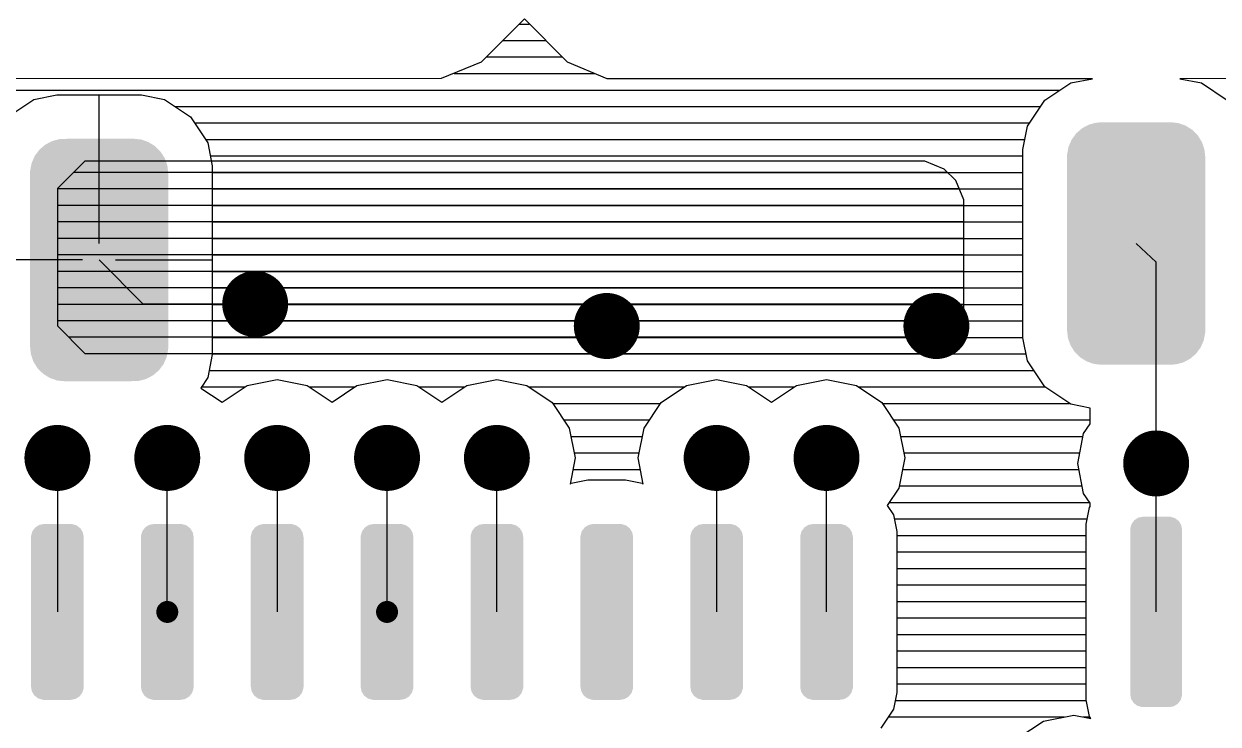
# Model space of a CAD drawing. Extents: x 295 to 953, y 10 to 290.
# Drawn here: x 624.43 to 656.18, y 210.55 to 229.15 of the extents above; entities that cross this region are included whole.
import ezdxf

# ---------------------------------------------------------------- set-up
doc = ezdxf.new("R2010")
doc.units = 0
doc.header["$LTSCALE"] = 5
doc.header["$MEASUREMENT"] = 0
doc.layers.get('0').update_dxf_attribs({"linetype": 'CONTINUOUS', "lineweight": 25})
doc.layers.add('DV-PEI-A6_TOP', color=5, linetype='CONTINUOUS')

msp = doc.modelspace()

# ---------------------------------------------------------------- linework, layer by layer
for points, const_width in [([(630.137, 221.713, 1), (631.014, 221.713, 1)], 0.876), ([(639.484, 221.129, 1), (640.361, 221.129, 1)], 0.876), ([(648.247, 221.129, 1), (649.124, 221.129, 1)], 0.876), ([(624.879, 217.624, 1), (625.756, 217.624, 1)], 0.876), ([(627.8, 217.624, 1), (628.677, 217.624, 1)], 0.876), ([(630.721, 217.624, 1), (631.598, 217.624, 1)], 0.876), ([(633.642, 217.624, 1), (634.519, 217.624, 1)], 0.876), ([(636.563, 217.624, 1), (637.44, 217.624, 1)], 0.876), ([(642.405, 217.624, 1), (643.282, 217.624, 1)], 0.876), ([(645.326, 217.624, 1), (646.203, 217.624, 1)], 0.876), ([(654.089, 217.478, 1), (654.966, 217.478, 1)], 0.876), ([(628.093, 213.534, 1), (628.385, 213.534, 1)], 0.292), ([(633.935, 213.534, 1), (634.227, 213.534, 1)], 0.292)]:
    msp.add_lwpolyline(points, format="xyb", close=True, dxfattribs=dict(const_width=const_width))
for points in [[(652.516, 226.343), (652.562, 226.383), (655.484, 226.343), (655.42, 226.383)], [(652.562, 226.383), (652.695, 226.453), (655.42, 226.383), (655.308, 226.453)], [(652.695, 226.453), (652.745, 226.479), (655.308, 226.453), (655.231, 226.479)], [(652.745, 226.479), (652.899, 226.52), (655.231, 226.479), (655.112, 226.52)], [(652.899, 226.52), (652.945, 226.532), (655.112, 226.52), (654.997, 226.532)], [(652.945, 226.532), (653.152, 226.539), (654.997, 226.532), (654.932, 226.539)], [(654.841, 226.539), (654.906, 226.541), (654.932, 226.539), (654.906, 226.541)], [(625.177, 226.041), (625.331, 226.082), (627.663, 226.041), (627.543, 226.082)], [(625.331, 226.082), (625.377, 226.094), (627.543, 226.082), (627.429, 226.094)], [(625.377, 226.094), (625.584, 226.101), (627.429, 226.094), (627.364, 226.101)], [(627.273, 226.101), (627.338, 226.103), (627.364, 226.101), (627.338, 226.103)], [(652.256, 226.023), (652.282, 226.081), (655.741, 226.023), (655.704, 226.081)], [(652.282, 226.081), (652.368, 226.198), (655.704, 226.081), (655.631, 226.198)], [(652.368, 226.198), (652.405, 226.248), (655.631, 226.198), (655.58, 226.248)], [(652.405, 226.248), (652.516, 226.343), (655.58, 226.248), (655.484, 226.343)], [(624.713, 225.643), (624.799, 225.759), (628.136, 225.643), (628.062, 225.759)], [(624.799, 225.759), (624.836, 225.81), (628.062, 225.759), (628.012, 225.81)], [(624.836, 225.81), (624.948, 225.905), (628.012, 225.81), (627.915, 225.905)], [(624.948, 225.905), (624.993, 225.944), (627.915, 225.905), (627.852, 225.944)], [(624.993, 225.944), (625.126, 226.014), (627.852, 225.944), (627.739, 226.014)], [(625.126, 226.014), (625.177, 226.041), (627.739, 226.014), (627.663, 226.041)], [(652.161, 225.688), (652.187, 225.827), (655.826, 225.688), (655.81, 225.827)], [(652.187, 225.827), (652.199, 225.891), (655.81, 225.827), (655.787, 225.891)], [(652.199, 225.891), (652.256, 226.023), (655.787, 225.891), (655.741, 226.023)], [(624.619, 225.389), (624.631, 225.453), (628.242, 225.389), (628.219, 225.453)], [(624.631, 225.453), (624.688, 225.584), (628.219, 225.453), (628.173, 225.584)], [(624.688, 225.584), (624.713, 225.643), (628.173, 225.584), (628.136, 225.643)], [(652.156, 221.021), (652.156, 225.619), (655.836, 221.021), (655.836, 225.619)], [(652.159, 225.621), (652.161, 225.688), (655.833, 225.621), (655.826, 225.688)], [(652.159, 225.619), (652.159, 225.621), (655.833, 225.619), (655.833, 225.621)], [(624.587, 220.583), (624.587, 225.18), (628.268, 220.583), (628.268, 225.18)], [(624.59, 225.183), (624.593, 225.25), (628.265, 225.183), (628.257, 225.25)], [(624.59, 225.18), (624.59, 225.183), (628.265, 225.18), (628.265, 225.183)], [(624.593, 225.25), (624.619, 225.389), (628.257, 225.25), (628.242, 225.389)], [(652.159, 221.018), (652.159, 221.021), (655.833, 221.018), (655.833, 221.021)], [(652.166, 220.952), (652.159, 221.018), (655.831, 220.952), (655.833, 221.018)], [(652.182, 220.812), (652.166, 220.952), (655.805, 220.812), (655.831, 220.952)], [(652.204, 220.748), (652.182, 220.812), (655.793, 220.748), (655.805, 220.812)], [(652.251, 220.617), (652.204, 220.748), (655.736, 220.617), (655.793, 220.748)], [(624.59, 220.58), (624.59, 220.583), (628.265, 220.58), (628.265, 220.583)], [(624.598, 220.514), (624.59, 220.58), (628.262, 220.514), (628.265, 220.58)], [(624.614, 220.374), (624.598, 220.514), (628.236, 220.374), (628.262, 220.514)], [(624.636, 220.31), (624.614, 220.374), (628.224, 220.31), (628.236, 220.374)], [(652.288, 220.558), (652.251, 220.617), (655.71, 220.558), (655.736, 220.617)], [(652.361, 220.442), (652.288, 220.558), (655.624, 220.442), (655.71, 220.558)], [(652.412, 220.392), (652.361, 220.442), (655.587, 220.392), (655.624, 220.442)], [(652.508, 220.296), (652.412, 220.392), (655.476, 220.296), (655.587, 220.392)], [(624.682, 220.179), (624.636, 220.31), (628.167, 220.179), (628.224, 220.31)], [(624.719, 220.12), (624.682, 220.179), (628.142, 220.12), (628.167, 220.179)], [(624.793, 220.004), (624.719, 220.12), (628.056, 220.004), (628.142, 220.12)], [(652.571, 220.257), (652.508, 220.296), (655.43, 220.257), (655.476, 220.296)], [(652.684, 220.187), (652.571, 220.257), (655.297, 220.187), (655.43, 220.257)], [(652.761, 220.161), (652.684, 220.187), (655.247, 220.161), (655.297, 220.187)], [(652.88, 220.12), (652.761, 220.161), (655.092, 220.12), (655.247, 220.161)], [(652.993, 220.108), (652.88, 220.12), (655.047, 220.108), (655.092, 220.12)], [(653.058, 220.101), (652.993, 220.108), (654.84, 220.101), (655.047, 220.108)], [(653.086, 220.098), (653.058, 220.101), (653.086, 220.098), (653.152, 220.101)], [(624.843, 219.954), (624.793, 220.004), (628.019, 219.954), (628.056, 220.004)], [(624.94, 219.858), (624.843, 219.954), (627.907, 219.858), (628.019, 219.954)], [(625.003, 219.819), (624.94, 219.858), (627.862, 219.819), (627.907, 219.858)], [(625.116, 219.749), (625.003, 219.819), (627.728, 219.749), (627.862, 219.819)], [(625.192, 219.722), (625.116, 219.749), (627.679, 219.722), (627.728, 219.749)], [(625.311, 219.681), (625.192, 219.722), (627.524, 219.681), (627.679, 219.722)], [(625.425, 219.67), (625.311, 219.681), (627.478, 219.67), (627.524, 219.681)], [(625.49, 219.663), (625.425, 219.67), (627.272, 219.663), (627.478, 219.67)], [(625.517, 219.66), (625.49, 219.663), (625.517, 219.66), (625.584, 219.663)], [(653.875, 215.874), (653.933, 215.951), (655.175, 215.874), (655.127, 215.951)], [(653.933, 215.951), (653.951, 215.974), (655.127, 215.951), (655.097, 215.974)], [(653.951, 215.974), (654.037, 216.027), (655.097, 215.974), (655.027, 216.027)], [(654.037, 216.027), (654.059, 216.041), (655.027, 216.027), (654.98, 216.041)], [(654.059, 216.041), (654.174, 216.062), (654.98, 216.041), (654.905, 216.062)], [(654.174, 216.062), (654.183, 216.064), (654.905, 216.062), (654.872, 216.064)], [(624.619, 215.559), (624.645, 215.646), (626.012, 215.559), (625.995, 215.646)], [(624.645, 215.646), (624.655, 215.681), (625.995, 215.646), (625.974, 215.681)], [(624.655, 215.681), (624.712, 215.755), (625.974, 215.681), (625.929, 215.755)], [(624.712, 215.755), (624.733, 215.782), (625.929, 215.755), (625.894, 215.782)], [(624.733, 215.782), (624.816, 215.833), (625.894, 215.782), (625.828, 215.833)], [(624.816, 215.833), (624.842, 215.848), (625.828, 215.833), (625.776, 215.848)], [(624.842, 215.848), (624.956, 215.869), (625.776, 215.848), (625.706, 215.869)], [(624.956, 215.869), (624.967, 215.871), (625.706, 215.869), (625.668, 215.871)], [(627.54, 215.559), (627.566, 215.646), (628.933, 215.559), (628.916, 215.646)], [(627.566, 215.646), (627.576, 215.681), (628.916, 215.646), (628.895, 215.681)], [(627.576, 215.681), (627.633, 215.755), (628.895, 215.681), (628.85, 215.755)], [(627.633, 215.755), (627.654, 215.782), (628.85, 215.755), (628.815, 215.782)], [(627.654, 215.782), (627.737, 215.833), (628.815, 215.782), (628.749, 215.833)], [(627.737, 215.833), (627.763, 215.848), (628.749, 215.833), (628.697, 215.848)], [(627.763, 215.848), (627.877, 215.869), (628.697, 215.848), (628.627, 215.869)], [(627.877, 215.869), (627.888, 215.871), (628.627, 215.869), (628.589, 215.871)], [(630.461, 215.559), (630.487, 215.646), (631.854, 215.559), (631.837, 215.646)], [(630.487, 215.646), (630.497, 215.681), (631.837, 215.646), (631.816, 215.681)], [(630.497, 215.681), (630.554, 215.755), (631.816, 215.681), (631.771, 215.755)], [(630.554, 215.755), (630.575, 215.782), (631.771, 215.755), (631.736, 215.782)], [(630.575, 215.782), (630.658, 215.833), (631.736, 215.782), (631.67, 215.833)], [(630.658, 215.833), (630.684, 215.848), (631.67, 215.833), (631.618, 215.848)], [(630.684, 215.848), (630.798, 215.869), (631.618, 215.848), (631.548, 215.869)], [(630.798, 215.869), (630.809, 215.871), (631.548, 215.869), (631.51, 215.871)], [(633.382, 215.559), (633.408, 215.646), (634.775, 215.559), (634.758, 215.646)], [(633.408, 215.646), (633.418, 215.681), (634.758, 215.646), (634.737, 215.681)], [(633.418, 215.681), (633.475, 215.755), (634.737, 215.681), (634.692, 215.755)], [(633.475, 215.755), (633.496, 215.782), (634.692, 215.755), (634.657, 215.782)], [(633.496, 215.782), (633.579, 215.833), (634.657, 215.782), (634.591, 215.833)], [(633.579, 215.833), (633.605, 215.848), (634.591, 215.833), (634.539, 215.848)], [(633.605, 215.848), (633.719, 215.869), (634.539, 215.848), (634.469, 215.869)], [(633.719, 215.869), (633.73, 215.871), (634.469, 215.869), (634.431, 215.871)], [(636.303, 215.559), (636.329, 215.646), (637.696, 215.559), (637.679, 215.646)], [(636.329, 215.646), (636.339, 215.681), (637.679, 215.646), (637.658, 215.681)], [(636.339, 215.681), (636.396, 215.755), (637.658, 215.681), (637.613, 215.755)], [(636.396, 215.755), (636.417, 215.782), (637.613, 215.755), (637.578, 215.782)], [(636.417, 215.782), (636.5, 215.833), (637.578, 215.782), (637.512, 215.833)], [(636.5, 215.833), (636.526, 215.848), (637.512, 215.833), (637.46, 215.848)], [(636.526, 215.848), (636.64, 215.869), (637.46, 215.848), (637.39, 215.869)], [(636.64, 215.869), (636.651, 215.871), (637.39, 215.869), (637.352, 215.871)], [(639.224, 215.559), (639.25, 215.646), (640.617, 215.559), (640.6, 215.646)], [(639.25, 215.646), (639.26, 215.681), (640.6, 215.646), (640.579, 215.681)], [(639.26, 215.681), (639.317, 215.755), (640.579, 215.681), (640.534, 215.755)], [(639.317, 215.755), (639.338, 215.782), (640.534, 215.755), (640.499, 215.782)], [(639.338, 215.782), (639.421, 215.833), (640.499, 215.782), (640.433, 215.833)], [(639.421, 215.833), (639.447, 215.848), (640.433, 215.833), (640.381, 215.848)], [(639.447, 215.848), (639.561, 215.869), (640.381, 215.848), (640.311, 215.869)], [(639.561, 215.869), (639.572, 215.871), (640.311, 215.869), (640.273, 215.871)], [(642.145, 215.559), (642.171, 215.646), (643.538, 215.559), (643.521, 215.646)], [(642.171, 215.646), (642.181, 215.681), (643.521, 215.646), (643.5, 215.681)], [(642.181, 215.681), (642.238, 215.755), (643.5, 215.681), (643.455, 215.755)], [(642.238, 215.755), (642.259, 215.782), (643.455, 215.755), (643.42, 215.782)], [(642.259, 215.782), (642.342, 215.833), (643.42, 215.782), (643.354, 215.833)], [(642.342, 215.833), (642.368, 215.848), (643.354, 215.833), (643.302, 215.848)], [(642.368, 215.848), (642.482, 215.869), (643.302, 215.848), (643.232, 215.869)], [(642.482, 215.869), (642.493, 215.871), (643.232, 215.869), (643.194, 215.871)], [(645.066, 215.559), (645.092, 215.646), (646.459, 215.559), (646.442, 215.646)], [(645.092, 215.646), (645.102, 215.681), (646.442, 215.646), (646.421, 215.681)], [(645.102, 215.681), (645.159, 215.755), (646.421, 215.681), (646.376, 215.755)], [(645.159, 215.755), (645.18, 215.782), (646.376, 215.755), (646.341, 215.782)], [(645.18, 215.782), (645.263, 215.833), (646.341, 215.782), (646.275, 215.833)], [(645.263, 215.833), (645.289, 215.848), (646.275, 215.833), (646.223, 215.848)], [(645.289, 215.848), (645.403, 215.869), (646.223, 215.848), (646.153, 215.869)], [(645.403, 215.869), (645.414, 215.871), (646.153, 215.869), (646.115, 215.871)], [(653.838, 215.719), (653.84, 215.752), (655.217, 215.719), (655.211, 215.752)], [(653.838, 211.349), (653.838, 215.719), (655.217, 211.349), (655.217, 215.719)], [(653.84, 215.752), (653.866, 215.844), (655.211, 215.752), (655.194, 215.844)], [(653.866, 215.844), (653.875, 215.874), (655.194, 215.844), (655.175, 215.874)], [(624.617, 215.521), (624.619, 215.559), (626.019, 215.521), (626.012, 215.559)], [(624.617, 211.548), (624.617, 215.521), (626.019, 211.548), (626.019, 215.521)], [(627.538, 215.521), (627.54, 215.559), (628.94, 215.521), (628.933, 215.559)], [(627.538, 211.548), (627.538, 215.521), (628.94, 211.548), (628.94, 215.521)], [(630.459, 215.521), (630.461, 215.559), (631.861, 215.521), (631.854, 215.559)], [(630.459, 211.548), (630.459, 215.521), (631.861, 211.548), (631.861, 215.521)], [(633.38, 215.521), (633.382, 215.559), (634.782, 215.521), (634.775, 215.559)], [(633.38, 211.548), (633.38, 215.521), (634.782, 211.548), (634.782, 215.521)], [(636.301, 215.521), (636.303, 215.559), (637.703, 215.521), (637.696, 215.559)], [(636.301, 211.548), (636.301, 215.521), (637.703, 211.548), (637.703, 215.521)], [(639.222, 215.521), (639.224, 215.559), (640.624, 215.521), (640.617, 215.559)], [(639.222, 211.548), (639.222, 215.521), (640.624, 211.548), (640.624, 215.521)], [(642.143, 215.521), (642.145, 215.559), (643.545, 215.521), (643.538, 215.559)], [(642.143, 211.548), (642.143, 215.521), (643.545, 211.548), (643.545, 215.521)], [(645.064, 215.521), (645.066, 215.559), (646.466, 215.521), (646.459, 215.559)], [(645.064, 211.548), (645.064, 215.521), (646.466, 211.548), (646.466, 215.521)], [(624.624, 211.51), (624.617, 211.548), (626.017, 211.51), (626.019, 211.548)], [(624.64, 211.423), (624.624, 211.51), (625.99, 211.423), (626.017, 211.51)], [(627.545, 211.51), (627.538, 211.548), (628.938, 211.51), (628.94, 211.548)], [(627.561, 211.423), (627.545, 211.51), (628.911, 211.423), (628.938, 211.51)], [(630.466, 211.51), (630.459, 211.548), (631.859, 211.51), (631.861, 211.548)], [(630.482, 211.423), (630.466, 211.51), (631.832, 211.423), (631.859, 211.51)], [(633.387, 211.51), (633.38, 211.548), (634.78, 211.51), (634.782, 211.548)], [(633.403, 211.423), (633.387, 211.51), (634.753, 211.423), (634.78, 211.51)], [(636.308, 211.51), (636.301, 211.548), (637.701, 211.51), (637.703, 211.548)], [(636.324, 211.423), (636.308, 211.51), (637.674, 211.423), (637.701, 211.51)], [(639.229, 211.51), (639.222, 211.548), (640.622, 211.51), (640.624, 211.548)], [(639.245, 211.423), (639.229, 211.51), (640.595, 211.423), (640.622, 211.51)], [(642.15, 211.51), (642.143, 211.548), (643.543, 211.51), (643.545, 211.548)], [(642.166, 211.423), (642.15, 211.51), (643.516, 211.423), (643.543, 211.51)], [(645.071, 211.51), (645.064, 211.548), (646.464, 211.51), (646.466, 211.548)], [(645.087, 211.423), (645.071, 211.51), (646.437, 211.423), (646.464, 211.51)], [(624.661, 211.388), (624.64, 211.423), (625.98, 211.388), (625.99, 211.423)], [(624.706, 211.314), (624.661, 211.388), (625.923, 211.314), (625.98, 211.388)], [(624.741, 211.287), (624.706, 211.314), (625.902, 211.287), (625.923, 211.314)], [(624.807, 211.236), (624.741, 211.287), (625.819, 211.236), (625.902, 211.287)], [(624.859, 211.221), (624.807, 211.236), (625.793, 211.221), (625.819, 211.236)], [(624.929, 211.2), (624.859, 211.221), (625.679, 211.2), (625.793, 211.221)], [(624.967, 211.198), (624.929, 211.2), (625.668, 211.198), (625.679, 211.2)], [(627.582, 211.388), (627.561, 211.423), (628.901, 211.388), (628.911, 211.423)], [(627.627, 211.314), (627.582, 211.388), (628.844, 211.314), (628.901, 211.388)], [(627.662, 211.287), (627.627, 211.314), (628.823, 211.287), (628.844, 211.314)], [(627.728, 211.236), (627.662, 211.287), (628.74, 211.236), (628.823, 211.287)], [(627.78, 211.221), (627.728, 211.236), (628.714, 211.221), (628.74, 211.236)], [(627.85, 211.2), (627.78, 211.221), (628.6, 211.2), (628.714, 211.221)], [(627.888, 211.198), (627.85, 211.2), (628.589, 211.198), (628.6, 211.2)], [(630.503, 211.388), (630.482, 211.423), (631.822, 211.388), (631.832, 211.423)], [(630.548, 211.314), (630.503, 211.388), (631.765, 211.314), (631.822, 211.388)], [(630.583, 211.287), (630.548, 211.314), (631.744, 211.287), (631.765, 211.314)], [(630.649, 211.236), (630.583, 211.287), (631.661, 211.236), (631.744, 211.287)], [(630.701, 211.221), (630.649, 211.236), (631.635, 211.221), (631.661, 211.236)], [(630.771, 211.2), (630.701, 211.221), (631.521, 211.2), (631.635, 211.221)], [(630.809, 211.198), (630.771, 211.2), (631.51, 211.198), (631.521, 211.2)], [(633.424, 211.388), (633.403, 211.423), (634.743, 211.388), (634.753, 211.423)], [(633.469, 211.314), (633.424, 211.388), (634.686, 211.314), (634.743, 211.388)], [(633.504, 211.287), (633.469, 211.314), (634.665, 211.287), (634.686, 211.314)], [(633.57, 211.236), (633.504, 211.287), (634.582, 211.236), (634.665, 211.287)], [(633.622, 211.221), (633.57, 211.236), (634.556, 211.221), (634.582, 211.236)], [(633.692, 211.2), (633.622, 211.221), (634.442, 211.2), (634.556, 211.221)], [(633.73, 211.198), (633.692, 211.2), (634.431, 211.198), (634.442, 211.2)], [(636.345, 211.388), (636.324, 211.423), (637.664, 211.388), (637.674, 211.423)], [(636.39, 211.314), (636.345, 211.388), (637.607, 211.314), (637.664, 211.388)], [(636.425, 211.287), (636.39, 211.314), (637.586, 211.287), (637.607, 211.314)], [(636.491, 211.236), (636.425, 211.287), (637.503, 211.236), (637.586, 211.287)], [(636.543, 211.221), (636.491, 211.236), (637.477, 211.221), (637.503, 211.236)], [(636.613, 211.2), (636.543, 211.221), (637.363, 211.2), (637.477, 211.221)], [(636.651, 211.198), (636.613, 211.2), (637.352, 211.198), (637.363, 211.2)], [(639.266, 211.388), (639.245, 211.423), (640.585, 211.388), (640.595, 211.423)], [(639.311, 211.314), (639.266, 211.388), (640.528, 211.314), (640.585, 211.388)], [(639.346, 211.287), (639.311, 211.314), (640.507, 211.287), (640.528, 211.314)], [(639.412, 211.236), (639.346, 211.287), (640.424, 211.236), (640.507, 211.287)], [(639.464, 211.221), (639.412, 211.236), (640.398, 211.221), (640.424, 211.236)], [(639.534, 211.2), (639.464, 211.221), (640.284, 211.2), (640.398, 211.221)], [(639.572, 211.198), (639.534, 211.2), (640.273, 211.198), (640.284, 211.2)], [(642.187, 211.388), (642.166, 211.423), (643.506, 211.388), (643.516, 211.423)], [(642.232, 211.314), (642.187, 211.388), (643.449, 211.314), (643.506, 211.388)], [(642.267, 211.287), (642.232, 211.314), (643.428, 211.287), (643.449, 211.314)], [(642.333, 211.236), (642.267, 211.287), (643.345, 211.236), (643.428, 211.287)], [(642.385, 211.221), (642.333, 211.236), (643.319, 211.221), (643.345, 211.236)], [(642.455, 211.2), (642.385, 211.221), (643.205, 211.2), (643.319, 211.221)], [(642.493, 211.198), (642.455, 211.2), (643.194, 211.198), (643.205, 211.2)], [(645.108, 211.388), (645.087, 211.423), (646.427, 211.388), (646.437, 211.423)], [(645.153, 211.314), (645.108, 211.388), (646.37, 211.314), (646.427, 211.388)], [(645.188, 211.287), (645.153, 211.314), (646.349, 211.287), (646.37, 211.314)], [(645.254, 211.236), (645.188, 211.287), (646.266, 211.236), (646.349, 211.287)], [(645.306, 211.221), (645.254, 211.236), (646.24, 211.221), (646.266, 211.236)], [(645.376, 211.2), (645.306, 211.221), (646.126, 211.2), (646.24, 211.221)], [(645.414, 211.198), (645.376, 211.2), (646.115, 211.198), (646.126, 211.2)], [(653.844, 211.317), (653.838, 211.349), (655.215, 211.317), (655.217, 211.349)], [(653.861, 211.225), (653.844, 211.317), (655.189, 211.225), (655.215, 211.317)], [(653.88, 211.195), (653.861, 211.225), (655.18, 211.195), (655.189, 211.225)], [(653.928, 211.118), (653.88, 211.195), (655.122, 211.118), (655.18, 211.195)], [(653.959, 211.094), (653.928, 211.118), (655.104, 211.094), (655.122, 211.118)], [(654.028, 211.041), (653.959, 211.094), (655.018, 211.041), (655.104, 211.094)], [(654.075, 211.028), (654.028, 211.041), (654.996, 211.028), (655.018, 211.041)], [(654.15, 211.006), (654.075, 211.028), (654.881, 211.006), (654.996, 211.028)], [(654.183, 211.005), (654.15, 211.006), (654.872, 211.005), (654.881, 211.006)]]:
    msp.add_solid(points)
at = {"layer": 'DV-PEI-A6_TOP', "color": 7}
for p, q in [((637.732, 229.284), (636.581, 228.134)), ((638.877, 228.134), (637.732, 229.284)), ((637.597, 229.15), (637.86, 229.15)), ((637.159, 228.712), (638.298, 228.712)), ((636.721, 228.274), (638.737, 228.274)), ((636.581, 228.134), (635.524, 227.701)), ((639.934, 227.695), (638.877, 228.134)), ((635.524, 227.701), (618.757, 227.695)), ((635.862, 227.836), (639.595, 227.836)), ((652.833, 227.695), (639.934, 227.695)), ((652.261, 227.584), (652.833, 227.695)), ((656.701, 227.701), (655.158, 227.695)), ((655.158, 227.695), (655.731, 227.584)), ((615.678, 227.397), (651.98, 227.397)), ((651.572, 227.123), (652.261, 227.584)), ((655.731, 227.584), (656.42, 227.123)), ((624.003, 226.685), (624.692, 227.146)), ((624.692, 227.146), (625.3, 227.269)), ((625.3, 227.269), (627.555, 227.269)), ((626.428, 223.32), (626.428, 227.269)), ((627.555, 227.269), (628.163, 227.146)), ((628.163, 227.146), (628.852, 226.685)), ((651.11, 226.434), (651.572, 227.123)), ((628.443, 226.959), (651.461, 226.959)), ((628.852, 226.685), (629.313, 225.995)), ((628.963, 226.521), (651.168, 226.521)), ((650.987, 225.82), (651.11, 226.434)), ((629.255, 226.083), (651.04, 226.083)), ((629.313, 225.995), (629.436, 225.382)), ((650.987, 220.814), (650.987, 225.82)), ((626.048, 225.51), (625.318, 224.78)), ((626.778, 225.51), (626.048, 225.51)), ((648.382, 225.51), (626.778, 225.51)), ((629.384, 225.645), (650.987, 225.645)), ((648.896, 225.294), (648.382, 225.51)), ((625.756, 225.218), (648.978, 225.218)), ((629.436, 225.382), (629.436, 220.375)), ((629.436, 225.207), (650.987, 225.207)), ((649.2, 224.991), (648.896, 225.294)), ((625.318, 224.78), (649.287, 224.78)), ((625.318, 224.78), (625.318, 221.129)), ((649.416, 224.476), (649.2, 224.991)), ((629.436, 224.769), (650.987, 224.769)), ((649.416, 221.427), (649.416, 224.476)), ((625.318, 224.342), (649.416, 224.342)), ((629.436, 224.33), (650.987, 224.33)), ((625.318, 223.904), (649.416, 223.904)), ((629.436, 223.892), (650.987, 223.892)), ((625.318, 223.466), (649.416, 223.466)), ((629.436, 223.454), (650.987, 223.454)), ((654.528, 222.823), (653.996, 223.32)), ((625.989, 222.882), (623.419, 222.882)), ((625.318, 223.028), (649.416, 223.028)), ((627.596, 221.713), (626.428, 222.882)), ((626.866, 222.882), (629.436, 222.882)), ((629.436, 223.016), (650.987, 223.016)), ((625.318, 222.589), (649.416, 222.589)), ((629.436, 222.578), (650.987, 222.578)), ((654.528, 217.478), (654.528, 222.823)), ((625.318, 222.151), (649.416, 222.151)), ((629.436, 222.14), (650.987, 222.14)), ((625.318, 221.713), (649.416, 221.713)), ((630.575, 221.713), (627.596, 221.713)), ((629.436, 221.702), (650.987, 221.702)), ((639.923, 221.713), (630.575, 221.713)), ((639.923, 221.129), (639.923, 221.713)), ((648.101, 221.713), (639.923, 221.713)), ((648.101, 221.713), (648.686, 221.129)), ((649.2, 220.913), (649.416, 221.427)), ((625.318, 221.275), (649.346, 221.275)), ((625.318, 221.129), (626.048, 220.399)), ((629.436, 221.263), (650.987, 221.263)), ((625.61, 220.837), (649.124, 220.837)), ((629.436, 220.825), (650.987, 220.825)), ((648.896, 220.609), (649.2, 220.913)), ((651.11, 220.2), (650.987, 220.814)), ((626.048, 220.399), (648.382, 220.399)), ((626.048, 220.399), (648.382, 220.399)), ((629.436, 220.375), (629.313, 219.762)), ((629.436, 220.387), (651.069, 220.387)), ((648.382, 220.399), (648.896, 220.609)), ((651.572, 219.511), (651.11, 220.2)), ((629.313, 219.762), (629.127, 219.482)), ((629.354, 219.949), (651.279, 219.949)), ((630.359, 219.546), (631.16, 219.704)), ((631.16, 219.704), (631.954, 219.546)), ((633.28, 219.546), (634.081, 219.704)), ((634.081, 219.704), (634.875, 219.546)), ((636.201, 219.546), (637.002, 219.704)), ((637.002, 219.704), (637.796, 219.546)), ((642.043, 219.546), (642.844, 219.704)), ((642.844, 219.704), (643.638, 219.546)), ((644.964, 219.546), (645.765, 219.704)), ((645.765, 219.704), (646.559, 219.546)), ((629.127, 219.482), (629.699, 219.102)), ((629.144, 219.511), (630.307, 219.511)), ((629.699, 219.102), (630.359, 219.546)), ((631.954, 219.546), (632.62, 219.102)), ((632.007, 219.511), (633.228, 219.511)), ((632.62, 219.102), (633.28, 219.546)), ((634.875, 219.546), (635.541, 219.102)), ((634.928, 219.511), (636.149, 219.511)), ((635.541, 219.102), (636.201, 219.546)), ((637.796, 219.546), (638.474, 219.096)), ((637.849, 219.511), (641.991, 219.511)), ((641.366, 219.096), (642.043, 219.546)), ((643.638, 219.546), (644.304, 219.102)), ((643.691, 219.511), (644.912, 219.511)), ((644.304, 219.102), (644.964, 219.546)), ((646.559, 219.546), (647.237, 219.096)), ((646.612, 219.511), (651.572, 219.511)), ((652.261, 219.049), (651.572, 219.511)), ((638.474, 219.096), (638.924, 218.418)), ((638.485, 219.073), (641.354, 219.073)), ((640.916, 218.418), (641.366, 219.096)), ((647.237, 219.096), (647.687, 218.418)), ((647.248, 219.073), (652.226, 219.073)), ((652.775, 218.95), (652.261, 219.049)), ((652.775, 218.529), (652.775, 218.95)), ((638.778, 218.634), (641.062, 218.634)), ((647.541, 218.634), (652.775, 218.634)), ((652.6, 218.272), (652.775, 218.529)), ((638.924, 218.418), (639.081, 217.624)), ((638.97, 218.196), (640.869, 218.196)), ((640.758, 217.624), (640.916, 218.418)), ((647.687, 218.418), (647.844, 217.624)), ((647.733, 218.196), (652.582, 218.196)), ((652.442, 217.478), (652.6, 218.272)), ((625.318, 217.624), (625.318, 213.534)), ((628.239, 213.534), (628.239, 217.624)), ((631.16, 217.624), (631.16, 213.534)), ((634.081, 213.534), (634.081, 217.624)), ((637.002, 213.534), (637.002, 217.624)), ((639.081, 217.624), (638.947, 216.929)), ((639.058, 217.758), (640.781, 217.758)), ((640.892, 216.929), (640.758, 217.624)), ((642.844, 217.624), (642.844, 213.534)), ((645.765, 213.534), (645.765, 217.624)), ((647.844, 217.624), (647.687, 216.823)), ((647.821, 217.758), (652.495, 217.758)), ((652.6, 216.677), (652.442, 217.478)), ((654.528, 213.534), (654.528, 217.478)), ((639.023, 217.32), (640.816, 217.32)), ((647.786, 217.32), (652.471, 217.32)), ((638.947, 216.929), (638.976, 216.952)), ((638.976, 216.952), (639.42, 217.04)), ((639.42, 217.04), (640.419, 217.04)), ((640.419, 217.04), (640.863, 216.952)), ((640.863, 216.952), (640.892, 216.929)), ((647.698, 216.882), (652.559, 216.882)), ((647.687, 216.823), (647.377, 216.362)), ((652.775, 216.42), (652.6, 216.677)), ((647.377, 216.362), (647.541, 216.111)), ((647.435, 216.444), (652.752, 216.444)), ((652.664, 215.865), (652.752, 216.309)), ((652.752, 216.309), (652.775, 216.333)), ((652.775, 216.333), (652.775, 216.42)), ((647.541, 216.111), (647.634, 215.667)), ((647.564, 216.006), (652.693, 216.006)), ((647.634, 215.667), (647.634, 211.396)), ((652.664, 211.198), (652.664, 215.865)), ((647.634, 215.567), (652.664, 215.567)), ((647.634, 215.129), (652.664, 215.129)), ((647.634, 214.691), (652.664, 214.691)), ((647.634, 214.253), (652.664, 214.253)), ((647.634, 213.815), (652.664, 213.815)), ((647.634, 213.377), (652.664, 213.377)), ((647.634, 212.939), (652.664, 212.939)), ((647.634, 212.5), (652.664, 212.5)), ((647.634, 212.062), (652.664, 212.062)), ((647.634, 211.624), (652.664, 211.624)), ((647.634, 211.396), (647.541, 210.952)), ((647.587, 211.186), (652.67, 211.186)), ((652.752, 210.754), (652.664, 211.198)), ((647.541, 210.952), (647.208, 210.45)), ((647.406, 210.748), (652.091, 210.748)), ((650.859, 210.187), (651.536, 210.637)), ((651.536, 210.637), (652.337, 210.795)), ((652.337, 210.795), (652.787, 210.707)), ((652.576, 210.748), (652.757, 210.748)), ((652.787, 210.707), (652.752, 210.754))]:
    msp.add_line(p, q, dxfattribs=at)

doc.saveas('drawing.dxf')
